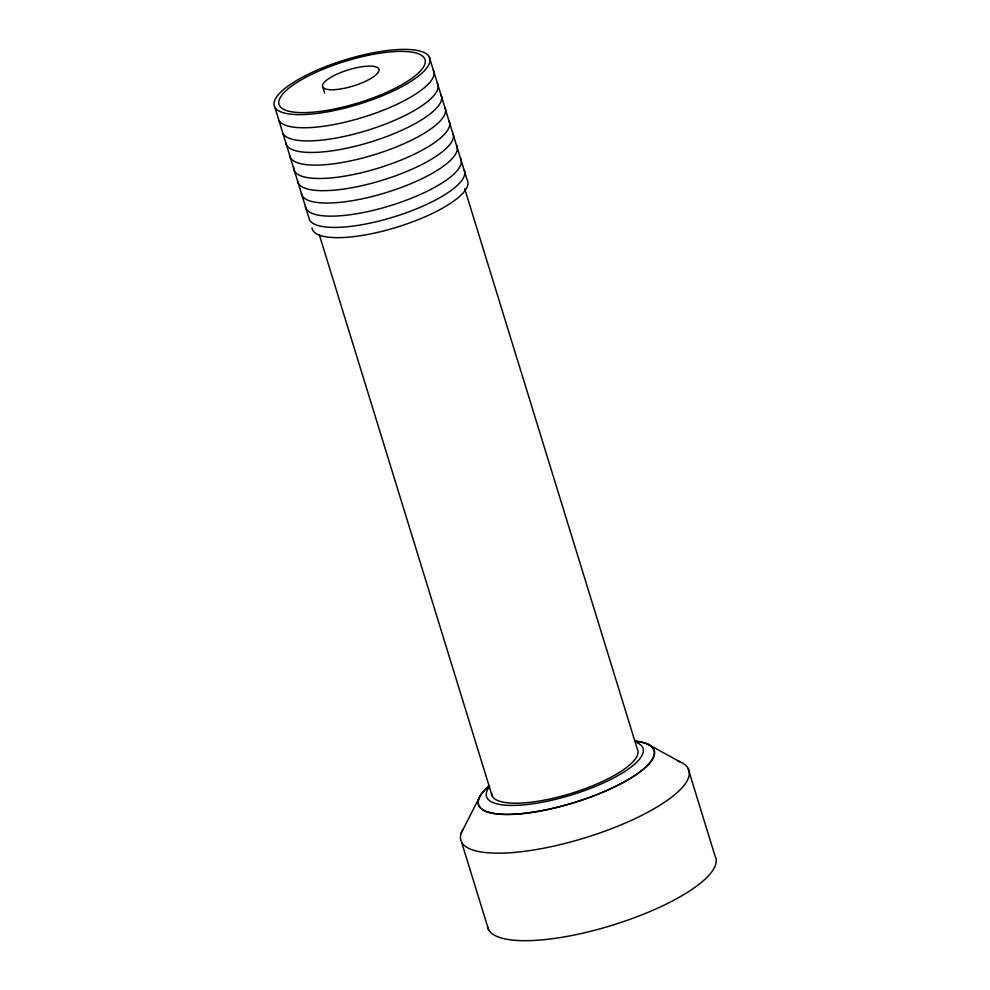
<?xml version="1.0" encoding="UTF-8"?>
<svg xmlns="http://www.w3.org/2000/svg" width="990" height="990" viewBox="0 0 990 990"><rect width="100%" height="100%" fill="white"/><g stroke="black" fill="none" stroke-linecap="round" stroke-linejoin="round"><path stroke-width="1.49" d="M461.204 833.122L478.578 798.992M647.398 743.948L679.932 761.793M688.075 768.426L715.027 855.929A119.27 34.044 -17.1 0 1 613.404 924.895A119.27 34.044 -17.1 0 1 487.575 926.974M429.239 56.814L467.144 179.858A81.329 23.216 -17.1 0 1 397.163 227.106A81.329 23.216 -17.1 0 1 311.974 227.91M464.718 188.781L637.263 748.935A76.379 21.805 -17.1 0 1 570.587 793.584A76.379 21.805 -17.1 0 1 491.498 793.46M322.802 87.058L324.621 92.973M319.263 234.593L492.253 796.22M274.836 107.167L309.573 219.966A81.329 23.216 -17.1 0 0 398.067 215.572A81.329 23.216 -17.1 0 0 463.988 169.612M461.625 842.267L488.577 929.771M636.916 742.673A81.898 23.376 -17.1 0 1 569.287 795.626A81.898 23.376 -17.1 0 1 489.506 786.704M635.345 741.25A91.724 26.186 -17.1 0 1 629.925 778.536A91.724 26.186 -17.1 0 1 514.973 814.139A91.724 26.186 -17.1 0 1 488.367 786.753M433.286 69.968A81.329 23.216 -17.1 0 1 367.364 115.929A81.329 23.216 -17.1 0 1 278.883 120.322M635.592 741.114A92.058 26.284 -17.1 0 1 629.628 778.87A92.058 26.284 -17.1 0 1 513.525 814.337A92.058 26.284 -17.1 0 1 489.184 785.85M677.68 760.902A119.27 34.044 -17.1 0 1 589.149 836.538A119.27 34.044 -17.1 0 1 462.788 829.62M460.511 158.351A81.329 23.216 -17.1 0 1 390.543 205.598A81.329 23.216 -17.1 0 1 305.353 206.403M456.477 145.245A81.329 23.216 -17.1 0 1 386.508 192.481A81.329 23.216 -17.1 0 1 301.319 193.285M452.665 132.883A81.329 23.216 -17.1 0 1 382.697 180.118A81.329 23.216 -17.1 0 1 297.507 180.922M448.916 120.693A81.329 23.216 -17.1 0 1 376.893 168.56A81.329 23.216 -17.1 0 1 293.696 167.483M444.795 107.304A81.329 23.216 -17.1 0 1 374.826 154.551A81.329 23.216 -17.1 0 1 289.625 155.356M440.897 94.669A81.329 23.216 -17.1 0 1 370.928 141.904A81.329 23.216 -17.1 0 1 285.739 142.708M437.345 83.123A81.329 23.216 -17.1 0 1 371.423 129.071A81.329 23.216 -17.1 0 1 282.942 133.477M308.261 112.501A76.379 21.805 -17.1 0 0 424.809 64.202A76.379 21.805 -17.1 0 0 323.037 69.263A76.379 21.805 -17.1 0 0 308.261 112.501M305.427 114.481A81.329 23.216 -17.1 0 0 429.524 63.051A81.329 23.216 -17.1 0 0 321.156 68.434A81.329 23.216 -17.1 0 0 305.427 114.481M333.89 89.706A29.477 8.415 -17.1 0 0 378.873 71.07A29.477 8.415 -17.1 0 0 339.595 73.013A29.477 8.415 -17.1 0 0 333.89 89.706"/></g></svg>
